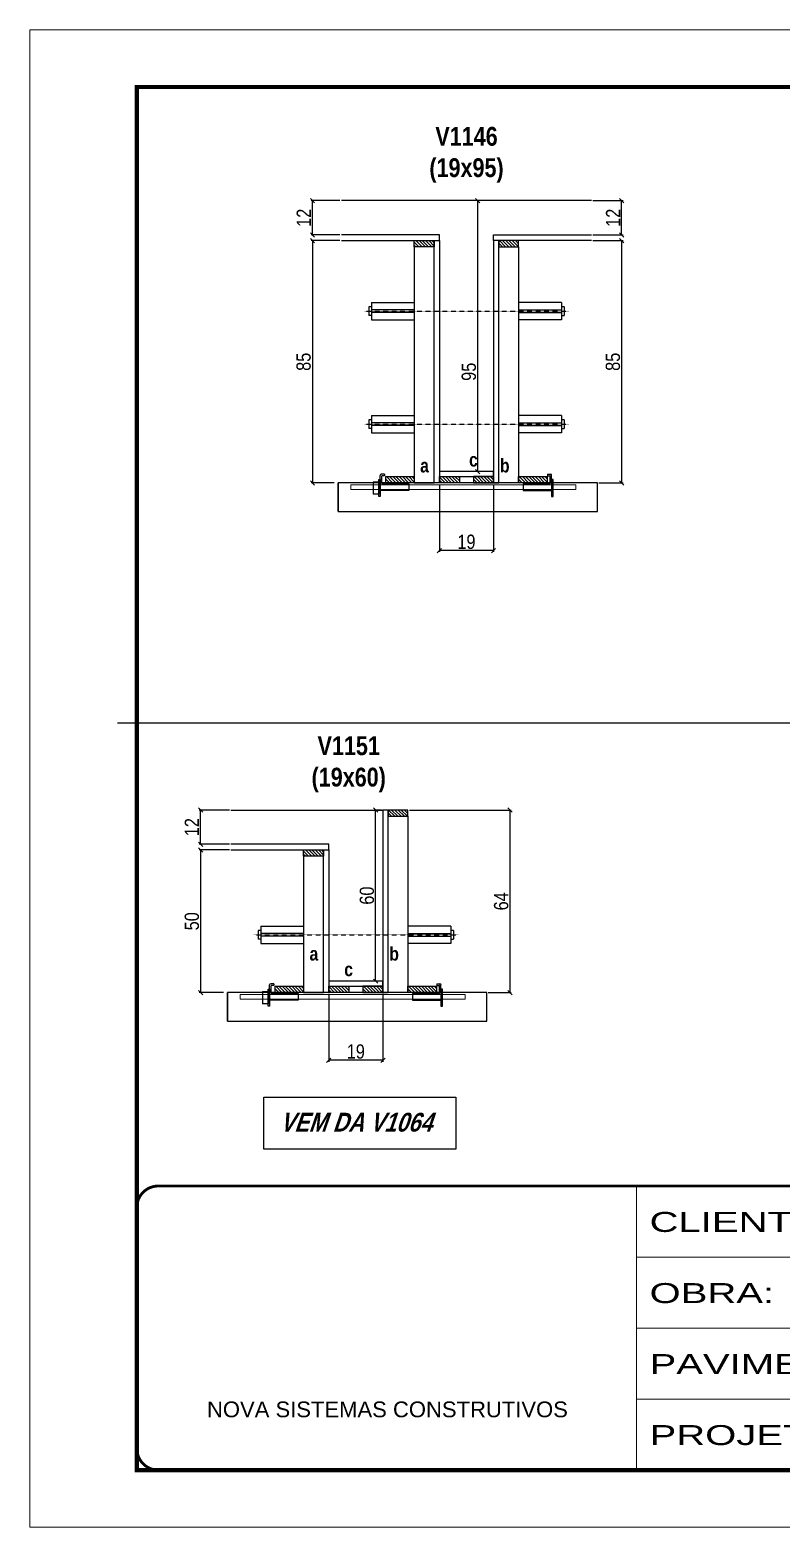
# Model space of a CAD drawing. Extents: x 3309 to 9563, y -2522 to 14608.
# Drawn here: x 4908 to 5435, y 5518 to 6568 of the extents above; entities that cross this region are included whole.
import ezdxf

# ---------------------------------------------------------------- set-up
doc = ezdxf.new("R2010")
doc.units = 0
for name, pattern in [('CONTINUO', [0]), ('DASHED', [0.75, 0.5, -0.25]), ('HIDDEN', [0.375, 0.25, -0.125])]:
    doc.linetypes.add(name, pattern=pattern)
for name, color, linetype in [('barrote', 251, 'Continuous'), ('COTA', 241, 'Continuous'), ('detalhes', 4, 'Continuous'), ('NOMENCLATURA', 7, 'Continuous'), ('Painéis', 200, 'Continuous'), ('presilha', 1, 'Continuous'), ('SARR_2.2x10', 60, 'Continuous'), ('SARR_2.2x7', 40, 'Continuous'), ('SARR_3.5x7', 81, 'Continuous'), ('TENSOR', 3, 'Continuous')]:
    doc.layers.add(name, color=color, linetype=linetype)
for name, color, linetype, lineweight in [('CONCRETO', 251, 'Continuous', 25), ('Folhas', 255, 'Continuous', 9), ('SARRAFO DE PRESSAO', 251, 'DASHED', 9), ('SCO-___-LAJ', 2, 'Continuous', 0)]:
    doc.layers.add(name, color=color, linetype=linetype, lineweight=lineweight)
doc.styles.add('ARIAL', font='arial.ttf')
doc.styles.add('COTA TECNICA 2X', font='techl___.ttf', dxfattribs={"height": 10})
doc.styles.add('TECNICA', font='techb___.ttf', dxfattribs={"height": 10})
doc.styles.add('Tecnologia', font='')
doc.styles.get('Tecnologia').set_extended_font_data('Forgotten Futurist')
doc.dimstyles.new('SECAO', dxfattribs={"dimscale": 0.333333, "dimtxt": 5, "dimasz": 9, "dimexe": 3, "dimexo": 3, "dimgap": 3, "dimtad": 1, "dimdec": 1, "dimlfac": 0.5, "dimzin": 12, "dimdsep": 46, "dimtxsty": 'COTA TECNICA 2X', "dimblk1": 'OBLIQUE', "dimblk2": 'OBLIQUE', "dimsah": 1, "dimcen": 0.9, "dimclrd": 4, "dimclre": 4, "dimclrt": 240, "dimadec": 1, "dimazin": 3, "dimtfac": 1, "dimtdec": 1, "dimtmove": 0, "dimatfit": 3, "dimfxl": 1, "dimtolj": 1, "dimtzin": 12, "dimarcsym": 0})
pattern_1 = [(135, (38353.051, -117619.4622), (-1.122532015, -1.122532015), [])]
pattern_2 = [(135, (38430.6669, -117262.023), (-1.122532015, -1.122532015), [])]

# ---------------------------------------------------------------- blocks, each defined once
blk = doc.blocks.new('9999999999')
at = {"color": 30, "linetype": 'CONTINUO'}
for p, q in [((98564.6, 34230.2), (98564.6, 34429.4)), ((98564.6, 34379.6), (99584, 34379.6)), ((98564.6, 34329.8), (99488, 34329.8)), ((98564.6, 34280), (99488, 34280))]:
    blk.add_line(p, q, dxfattribs=at)
at = {"color": 30, "linetype": 'CONTINUO', "const_width": 2}
blk.add_lwpolyline([(99584, 34230.2), (99584, 34414.4, 0.414214), (99569, 34429.4), (98229, 34429.4, 0.414214), (98214, 34414.4), (98214, 34245.2, 0.414214), (98229, 34230.2), (99584, 34230.2)], format="xyb", dxfattribs=at)
at = {"layer": 'Folhas'}
blk.add_lwpolyline([(98139, 34190.2), (99624, 34190.2), (99624, 35240.2), (98139, 35240.2)], close=True, dxfattribs=at)
at = {"layer": 'Folhas', "color": 30, "const_width": 3}
blk.add_lwpolyline([(98214, 34230.2), (99584, 34230.2), (99584, 35200.2), (98214, 35200.2)], close=True, dxfattribs=at)
at = {"color": 7, "linetype": 'Continuous', "ltscale": 5, "style": 'ARIAL'}
blk.add_text('NOVA SISTEMAS CONSTRUTIVOS', height=11.059, dxfattribs=at).set_placement((98263.2, 34267.2))
at = {"layer": 'Folhas', "color": 7, "style": 'Tecnologia', "width": 1.5}
for s, p in [('CLIENTE:', (98573.7, 34397.2)), ('OBRA:', (98573.7, 34347.3)), ('PAVIMENTO:', (98573.7, 34297.5)), ('PROJETO:', (98573.7, 34247.7))]:
    blk.add_text(s, height=14, dxfattribs=at).set_placement(p)
blk = doc.blocks.new('_Oblique')
at = {"color": 0, "linetype": 'ByBlock', "lineweight": -2}
blk.add_line((-0.5, -0.5), (0.5, 0.5), dxfattribs=at)
blk = doc.blocks.new('*D1192')
at = {"layer": 'COTA', "color": 4, "lineweight": -2, "transparency": 16777216}
for p, q in [((5117.5, 5891.7), (5117.5, 5844.2)), ((5155.5, 5891.7), (5155.5, 5844.2)), ((5155.5, 5845.2), (5117.5, 5845.2))]:
    blk.add_line(p, q, dxfattribs=at)
at = {"layer": 'Defpoints', "color": 0, "transparency": 16777216}
for p in [(5117.5, 5892.7), (5155.5, 5892.7), (5117.5, 5845.2)]:
    blk.add_point(p, dxfattribs=at)
at = {"layer": 'COTA', "color": 4, "lineweight": -2, "transparency": 16777216, "xscale": 3, "yscale": 3, "zscale": 3, "rotation": 180}
blk.add_blockref('_Oblique', (5117.5, 5845.2), dxfattribs=at)
at = {"layer": 'COTA', "color": 4, "lineweight": -2, "transparency": 16777216, "xscale": 3, "yscale": 3, "zscale": 3}
blk.add_blockref('_Oblique', (5155.5, 5845.2), dxfattribs=at)
at = {"layer": 'COTA', "color": 240, "transparency": 16777216, "insert": (5136.5, 5851.3), "char_height": 10, "attachment_point": 5, "style": 'COTA TECNICA 2X'}
blk.add_mtext('\\A1;19', dxfattribs=at)
blk = doc.blocks.new('PRESILHA METÁLICA 1')
at = {"layer": 'presilha'}
for p, q in [((7.5, 10.6), (7.5, 19.9)), ((12, 21), (8.6, 21)), ((9, 11.6), (9, 18.9)), ((12, 19.5), (9.6, 19.5)), ((12, 21), (12, 19.5)), ((0, 13), (6, 13)), ((0, 13), (0, 0)), ((6, 0), (0, 0)), ((6, 15.5), (7.5, 15.5)), ((6, -2.5), (6, 15.5)), ((6, 13), (6, 0)), ((7.5, 15.5), (7.5, -2.5)), ((37.5, 4.1), (7.5, 4.1)), ((37.5, 11), (9.6, 11)), ((37.5, 11), (37.5, 4.1)), ((7.5, -2.5), (6, -2.5))]:
    blk.add_line(p, q, dxfattribs=at)
for centre, radius, start, end in [((8.6, 19.9), 1.14, 90, 180), ((9.6, 18.9), 0.57, 90, 180), ((9.6, 11.6), 0.57, 180, 270)]:
    blk.add_arc(centre, radius, start, end, dxfattribs=at)
blk = doc.blocks.new('PRESILHA METÁLICA 2')
at = {"layer": 'presilha'}
for p, q in [((-5.2, 23.5), (-5.2, 22)), ((-5.2, 23.5), (-1.9, 23.5)), ((-5.2, 22), (-2.8, 22)), ((-2.2, 14.1), (-2.2, 21.4)), ((0.8, 18), (-0.8, 18)), ((-0.8, 18), (-0.8, 0)), ((-0.8, 14.6), (-0.8, 22.4)), ((0.8, 0), (0.8, 18)), ((-30.8, 13.5), (-30.8, 6.6)), ((-30.8, 13.5), (-2.8, 13.5)), ((-30.8, 6.6), (-0.8, 6.6)), ((-0.8, 0), (0.8, 0))]:
    blk.add_line(p, q, dxfattribs=at)
for centre, radius, start, end in [((-2.8, 21.4), 0.57, 0, 90), ((-1.9, 22.4), 1.14, 0, 90), ((-2.8, 14.1), 0.57, 270, 0)]:
    blk.add_arc(centre, radius, start, end, dxfattribs=at)
blk = doc.blocks.new('*D1193')
at = {"layer": 'COTA', "color": 4, "lineweight": -2, "transparency": 16777216}
for p, q in [((5174.1, 6020.7), (5245.6, 6020.7)), ((5244.6, 6020.7), (5244.6, 5892.7)), ((5229.3, 5892.7), (5245.6, 5892.7))]:
    blk.add_line(p, q, dxfattribs=at)
at = {"layer": 'Defpoints', "color": 0, "transparency": 16777216}
for p in [(5173.1, 6020.7), (5228.3, 5892.7), (5244.6, 5892.7)]:
    blk.add_point(p, dxfattribs=at)
at = {"layer": 'COTA', "color": 4, "lineweight": -2, "transparency": 16777216, "xscale": 3, "yscale": 3, "zscale": 3}
for p, rotation in [((5244.6, 6020.7), 90), ((5244.6, 5892.7), 270)]:
    blk.add_blockref('_Oblique', p, dxfattribs=dict(at, rotation=rotation))
at = {"layer": 'COTA', "color": 240, "transparency": 16777216, "insert": (5238.5, 5956.7), "char_height": 10, "attachment_point": 5, "rotation": 90, "style": 'COTA TECNICA 2X'}
blk.add_mtext('\\A1;64', dxfattribs=at)
blk = doc.blocks.new('*D1194')
at = {"layer": 'COTA', "color": 4, "lineweight": -2, "transparency": 16777216}
for p, q in [((5047.8, 5992.7), (5026.6, 5992.7)), ((5027.6, 5992.7), (5027.6, 5892.7)), ((5043.7, 5892.7), (5026.6, 5892.7))]:
    blk.add_line(p, q, dxfattribs=at)
at = {"layer": 'Defpoints', "color": 0, "transparency": 16777216}
for p in [(5048.8, 5992.7), (5027.6, 5892.7), (5044.7, 5892.7)]:
    blk.add_point(p, dxfattribs=at)
at = {"layer": 'COTA', "color": 4, "lineweight": -2, "transparency": 16777216, "xscale": 3, "yscale": 3, "zscale": 3}
for p, rotation in [((5027.6, 5992.7), 90), ((5027.6, 5892.7), 270)]:
    blk.add_blockref('_Oblique', p, dxfattribs=dict(at, rotation=rotation))
at = {"layer": 'COTA', "color": 240, "transparency": 16777216, "insert": (5021.5, 5942.7), "char_height": 10, "attachment_point": 5, "rotation": 90, "style": 'COTA TECNICA 2X'}
blk.add_mtext('\\A1;50', dxfattribs=at)
blk = doc.blocks.new('*D1195')
at = {"layer": 'COTA', "color": 4, "lineweight": -2, "transparency": 16777216}
for p, q in [((5154.5, 6020.7), (5149.4, 6020.7)), ((5150.4, 5900.7), (5150.4, 6020.7)), ((5154.5, 5900.7), (5149.4, 5900.7))]:
    blk.add_line(p, q, dxfattribs=at)
at = {"layer": 'Defpoints', "color": 0, "transparency": 16777216}
for p in [(5150.4, 6020.7), (5155.5, 6020.7), (5155.5, 5900.7)]:
    blk.add_point(p, dxfattribs=at)
at = {"layer": 'COTA', "color": 4, "lineweight": -2, "transparency": 16777216, "xscale": 3, "yscale": 3, "zscale": 3}
for p, rotation in [((5150.4, 6020.7), 90), ((5150.4, 5900.7), 270)]:
    blk.add_blockref('_Oblique', p, dxfattribs=dict(at, rotation=rotation))
at = {"layer": 'COTA', "color": 240, "transparency": 16777216, "insert": (5144.3, 5960.7), "char_height": 10, "attachment_point": 5, "rotation": 90, "style": 'COTA TECNICA 2X'}
blk.add_mtext('\\A1;60', dxfattribs=at)
blk = doc.blocks.new('*D1196')
at = {"layer": 'COTA', "color": 4, "lineweight": -2, "transparency": 16777216}
for p, q in [((5047.8, 6020.7), (5026.6, 6020.7)), ((5027.6, 5996.7), (5027.6, 6020.7)), ((5047.8, 5996.7), (5026.6, 5996.7))]:
    blk.add_line(p, q, dxfattribs=at)
at = {"layer": 'Defpoints', "color": 0, "transparency": 16777216}
for p in [(5027.6, 6020.7), (5048.8, 6020.7), (5048.8, 5996.7)]:
    blk.add_point(p, dxfattribs=at)
at = {"layer": 'COTA', "color": 4, "lineweight": -2, "transparency": 16777216, "xscale": 3, "yscale": 3, "zscale": 3}
for p, rotation in [((5027.6, 6020.7), 90), ((5027.6, 5996.7), 270)]:
    blk.add_blockref('_Oblique', p, dxfattribs=dict(at, rotation=rotation))
at = {"layer": 'COTA', "color": 240, "transparency": 16777216, "insert": (5021.5, 6008.7), "char_height": 10, "attachment_point": 5, "rotation": 90, "style": 'COTA TECNICA 2X'}
blk.add_mtext('\\A1;12', dxfattribs=at)
blk = doc.blocks.new('*D3114')
at = {"layer": 'COTA', "color": 4, "lineweight": -2, "transparency": 16777216}
for p, q in [((5195.1, 6249.1), (5195.1, 6201.7)), ((5233.1, 6249.1), (5233.1, 6201.7)), ((5233.1, 6202.7), (5195.1, 6202.7))]:
    blk.add_line(p, q, dxfattribs=at)
at = {"layer": 'Defpoints', "color": 0, "transparency": 16777216}
for p in [(5195.1, 6250.1), (5233.1, 6250.1), (5195.1, 6202.7)]:
    blk.add_point(p, dxfattribs=at)
at = {"layer": 'COTA', "color": 4, "lineweight": -2, "transparency": 16777216, "xscale": 3, "yscale": 3, "zscale": 3, "rotation": 180}
blk.add_blockref('_Oblique', (5195.1, 6202.7), dxfattribs=at)
at = {"layer": 'COTA', "color": 4, "lineweight": -2, "transparency": 16777216, "xscale": 3, "yscale": 3, "zscale": 3}
blk.add_blockref('_Oblique', (5233.1, 6202.7), dxfattribs=at)
at = {"layer": 'COTA', "color": 240, "transparency": 16777216, "insert": (5214.1, 6208.8), "char_height": 10, "attachment_point": 5, "style": 'COTA TECNICA 2X'}
blk.add_mtext('\\A1;19', dxfattribs=at)
blk = doc.blocks.new('*D3115')
at = {"layer": 'COTA', "color": 4, "lineweight": -2, "transparency": 16777216}
for p, q in [((5125.4, 6420.1), (5105.1, 6420.1)), ((5106.1, 6420.1), (5106.1, 6250.1)), ((5121.3, 6250.1), (5105.1, 6250.1))]:
    blk.add_line(p, q, dxfattribs=at)
at = {"layer": 'Defpoints', "color": 0, "transparency": 16777216}
for p in [(5126.4, 6420.1), (5106.1, 6250.1), (5122.3, 6250.1)]:
    blk.add_point(p, dxfattribs=at)
at = {"layer": 'COTA', "color": 4, "lineweight": -2, "transparency": 16777216, "xscale": 3, "yscale": 3, "zscale": 3}
for p, rotation in [((5106.1, 6420.1), 90), ((5106.1, 6250.1), 270)]:
    blk.add_blockref('_Oblique', p, dxfattribs=dict(at, rotation=rotation))
at = {"layer": 'COTA', "color": 240, "transparency": 16777216, "insert": (5099.9, 6335.1), "char_height": 10, "attachment_point": 5, "rotation": 90, "style": 'COTA TECNICA 2X'}
blk.add_mtext('\\A1;85', dxfattribs=at)
blk = doc.blocks.new('*D3116')
at = {"layer": 'COTA', "color": 4, "lineweight": -2, "transparency": 16777216}
for p, q in [((5302.8, 6420.1), (5324, 6420.1)), ((5323, 6420.1), (5323, 6250.1)), ((5306.9, 6250.1), (5324, 6250.1))]:
    blk.add_line(p, q, dxfattribs=at)
at = {"layer": 'Defpoints', "color": 0, "transparency": 16777216}
for p in [(5301.8, 6420.1), (5305.9, 6250.1), (5323, 6250.1)]:
    blk.add_point(p, dxfattribs=at)
at = {"layer": 'COTA', "color": 4, "lineweight": -2, "transparency": 16777216, "xscale": 3, "yscale": 3, "zscale": 3}
for p, rotation in [((5323, 6420.1), 90), ((5323, 6250.1), 270)]:
    blk.add_blockref('_Oblique', p, dxfattribs=dict(at, rotation=rotation))
at = {"layer": 'COTA', "color": 240, "transparency": 16777216, "insert": (5316.9, 6335.1), "char_height": 10, "attachment_point": 5, "rotation": 90, "style": 'COTA TECNICA 2X'}
blk.add_mtext('\\A1;85', dxfattribs=at)
blk = doc.blocks.new('*D3117')
at = {"layer": 'COTA', "color": 4, "lineweight": -2, "transparency": 16777216}
for p, q in [((5232.1, 6448.1), (5221, 6448.1)), ((5222, 6258.1), (5222, 6448.1)), ((5232.1, 6258.1), (5221, 6258.1))]:
    blk.add_line(p, q, dxfattribs=at)
at = {"layer": 'Defpoints', "color": 0, "transparency": 16777216}
for p in [(5222, 6448.1), (5233.1, 6448.1), (5233.1, 6258.1)]:
    blk.add_point(p, dxfattribs=at)
at = {"layer": 'COTA', "color": 4, "lineweight": -2, "transparency": 16777216, "xscale": 3, "yscale": 3, "zscale": 3}
for p, rotation in [((5222, 6448.1), 90), ((5222, 6258.1), 270)]:
    blk.add_blockref('_Oblique', p, dxfattribs=dict(at, rotation=rotation))
at = {"layer": 'COTA', "color": 240, "transparency": 16777216, "insert": (5215.8, 6328.1), "char_height": 10, "attachment_point": 5, "rotation": 90, "style": 'COTA TECNICA 2X'}
blk.add_mtext('\\A1;95', dxfattribs=at)
blk = doc.blocks.new('*D3118')
at = {"layer": 'COTA', "color": 4, "lineweight": -2, "transparency": 16777216}
for p, q in [((5302.8, 6448.1), (5324, 6448.1)), ((5323, 6424.1), (5323, 6448.1)), ((5302.8, 6424.1), (5324, 6424.1))]:
    blk.add_line(p, q, dxfattribs=at)
at = {"layer": 'Defpoints', "color": 0, "transparency": 16777216}
for p in [(5301.8, 6448.1), (5323, 6448.1), (5301.8, 6424.1)]:
    blk.add_point(p, dxfattribs=at)
at = {"layer": 'COTA', "color": 4, "lineweight": -2, "transparency": 16777216, "xscale": 3, "yscale": 3, "zscale": 3}
for p, rotation in [((5323, 6448.1), 90), ((5323, 6424.1), 270)]:
    blk.add_blockref('_Oblique', p, dxfattribs=dict(at, rotation=rotation))
at = {"layer": 'COTA', "color": 240, "transparency": 16777216, "insert": (5317, 6436.1), "char_height": 10, "attachment_point": 5, "rotation": 90, "style": 'COTA TECNICA 2X'}
blk.add_mtext('\\A1;12', dxfattribs=at)
blk = doc.blocks.new('*D3119')
at = {"layer": 'COTA', "color": 4, "lineweight": -2, "transparency": 16777216}
for p, q in [((5125.4, 6448.1), (5105.1, 6448.1)), ((5106.1, 6424.1), (5106.1, 6448.1)), ((5125.4, 6424.1), (5105.1, 6424.1))]:
    blk.add_line(p, q, dxfattribs=at)
at = {"layer": 'Defpoints', "color": 0, "transparency": 16777216}
for p in [(5106.1, 6448.1), (5126.4, 6448.1), (5126.4, 6424.1)]:
    blk.add_point(p, dxfattribs=at)
at = {"layer": 'COTA', "color": 4, "lineweight": -2, "transparency": 16777216, "xscale": 3, "yscale": 3, "zscale": 3}
for p, rotation in [((5106.1, 6448.1), 90), ((5106.1, 6424.1), 270)]:
    blk.add_blockref('_Oblique', p, dxfattribs=dict(at, rotation=rotation))
at = {"layer": 'COTA', "color": 240, "transparency": 16777216, "insert": (5100, 6436.1), "char_height": 10, "attachment_point": 5, "rotation": 90, "style": 'COTA TECNICA 2X'}
blk.add_mtext('\\A1;12', dxfattribs=at)

msp = doc.modelspace()

# ---------------------------------------------------------------- hatches: boundary and pattern name
at = {"layer": 'SARR_2.2x10'}
h = msp.add_hatch(dxfattribs=at)
h.set_pattern_fill('ANSI31', color=256, scale=0.5, angle=90)
h.set_pattern_definition([(135, (38351.0669, -117262.023), (-1.122532015, -1.122532015), [])])
h.paths.add_polyline_path([(5157.53, 6254.55), (5157.53, 6250.15), (5177.53, 6250.15), (5177.53, 6254.55)])
h = msp.add_hatch(dxfattribs=at)
h.set_pattern_fill('ANSI31', color=256, scale=0.5, angle=90)
h.set_pattern_definition([(135, (38444.2669, -117262.023), (-1.122532015, -1.122532015), [])])
h.paths.add_polyline_path([(5250.73, 6254.55), (5250.73, 6250.15), (5270.73, 6250.15), (5270.73, 6254.55)])
h = msp.add_hatch(dxfattribs=at)
h.set_pattern_fill('ANSI31', color=256, scale=0.5, angle=90)
h.set_pattern_definition([(135, (38273.451, -117619.4622), (-1.122532015, -1.122532015), [])])
h.paths.add_polyline_path([(5079.91, 5897.11), (5079.91, 5892.71), (5099.91, 5892.71), (5099.91, 5897.11)])
h = msp.add_hatch(dxfattribs=at)
h.set_pattern_fill('ANSI31', color=256, scale=0.5, angle=90)
h.set_pattern_definition([(135, (38366.651, -117619.4622), (-1.122532015, -1.122532015), [])])
h.paths.add_polyline_path([(5173.11, 5897.11), (5173.11, 5892.71), (5193.11, 5892.71), (5193.11, 5897.11)])
at = {"layer": 'SARR_2.2x7'}
h = msp.add_hatch(dxfattribs=at)
h.set_pattern_fill('ANSI31', color=256, scale=0.5, angle=90)
h.set_pattern_definition([(135, (38365.0669, -117096.423), (-1.122532015, -1.122532015), [])])
h.paths.add_polyline_path([(5191.53, 6420.15), (5191.53, 6415.75), (5177.53, 6415.75), (5177.53, 6420.15)])
h = msp.add_hatch(dxfattribs=at)
h.set_pattern_fill('ANSI31', color=256, scale=0.5, angle=90)
h.set_pattern_definition([(135, (38345.0669, -117096.423), (-1.122532015, -1.122532015), [])])
h.paths.add_polyline_path([(5236.73, 6420.15), (5236.73, 6415.75), (5250.73, 6415.75), (5250.73, 6420.15)])
h = msp.add_hatch(dxfattribs=at)
h.set_pattern_fill('ANSI31', color=256, scale=0.5, angle=90)
h.set_pattern_definition(pattern_2)
h.paths.add_polyline_path([(5209.13, 6250.15), (5209.13, 6254.55), (5195.13, 6254.55), (5195.13, 6250.15)])
h = msp.add_hatch(dxfattribs=at)
h.set_pattern_fill('ANSI31', color=256, scale=0.5, angle=90)
h.set_pattern_definition(pattern_2)
h.paths.add_polyline_path([(5219.13, 6254.55), (5219.13, 6250.15), (5233.13, 6250.15), (5233.13, 6254.55)])
h = msp.add_hatch(dxfattribs=at)
h.set_pattern_fill('ANSI31', color=256, scale=0.5, angle=90)
h.set_pattern_definition([(135, (38287.451, -117495.8622), (-1.122532015, -1.122532015), [])])
h.paths.add_polyline_path([(5159.11, 6020.71), (5159.11, 6016.31), (5173.11, 6016.31), (5173.11, 6020.71)])
h = msp.add_hatch(dxfattribs=at)
h.set_pattern_fill('ANSI31', color=256, scale=0.5, angle=90)
h.set_pattern_definition([(135, (38267.451, -117523.8622), (-1.122532015, -1.122532015), [])])
h.paths.add_polyline_path([(5113.91, 5992.71), (5113.91, 5988.31), (5099.91, 5988.31), (5099.91, 5992.71)])
h = msp.add_hatch(dxfattribs=at)
h.set_pattern_fill('ANSI31', color=256, scale=0.5, angle=90)
h.set_pattern_definition(pattern_1)
h.paths.add_polyline_path([(5131.51, 5892.71), (5131.51, 5897.11), (5117.51, 5897.11), (5117.51, 5892.71)])
h = msp.add_hatch(dxfattribs=at)
h.set_pattern_fill('ANSI31', color=256, scale=0.5, angle=90)
h.set_pattern_definition(pattern_1)
h.paths.add_polyline_path([(5141.51, 5897.11), (5141.51, 5892.71), (5155.51, 5892.71), (5155.51, 5897.11)])

# ---------------------------------------------------------------- linework, layer by layer
at = {"ltscale": 3}
for p, q in [((5145.53, 6373.57), (5145.53, 6367.57)), ((5147.53, 6373.57), (5145.53, 6373.57)), ((5147.53, 6376.57), (5147.53, 6364.57)), ((5147.53, 6376.57), (5177.53, 6376.57)), ((5280.73, 6376.57), (5250.73, 6376.57)), ((5280.73, 6376.57), (5280.73, 6364.57)), ((5282.73, 6373.57), (5280.73, 6373.57)), ((5282.73, 6373.57), (5282.73, 6367.57)), ((5147.53, 6367.57), (5145.53, 6367.57)), ((5177.53, 6371.57), (5147.53, 6371.57)), ((5177.53, 6369.57), (5147.53, 6369.57)), ((5147.53, 6364.57), (5177.53, 6364.57)), ((5250.73, 6371.57), (5280.73, 6371.57)), ((5250.73, 6369.57), (5280.73, 6369.57)), ((5280.73, 6364.57), (5250.73, 6364.57)), ((5280.73, 6367.57), (5282.73, 6367.57)), ((5145.53, 6294.32), (5145.53, 6288.32)), ((5147.53, 6294.32), (5145.53, 6294.32)), ((5147.53, 6297.32), (5147.53, 6285.32)), ((5147.53, 6297.32), (5177.53, 6297.32)), ((5177.53, 6292.32), (5147.53, 6292.32)), ((5177.53, 6290.32), (5147.53, 6290.32)), ((5280.73, 6297.32), (5250.73, 6297.32)), ((5250.73, 6292.32), (5280.73, 6292.32)), ((5250.73, 6290.32), (5280.73, 6290.32)), ((5280.73, 6297.32), (5280.73, 6285.32)), ((5282.73, 6294.32), (5280.73, 6294.32)), ((5282.73, 6294.32), (5282.73, 6288.32)), ((5147.53, 6288.32), (5145.53, 6288.32)), ((5147.53, 6285.32), (5177.53, 6285.32)), ((5280.73, 6285.32), (5250.73, 6285.32)), ((5280.73, 6288.32), (5282.73, 6288.32)), ((5067.91, 5936.16), (5067.91, 5930.16)), ((5069.91, 5936.16), (5067.91, 5936.16)), ((5069.91, 5939.16), (5069.91, 5927.16)), ((5069.91, 5939.16), (5099.91, 5939.16)), ((5099.91, 5934.16), (5069.91, 5934.16)), ((5203.11, 5939.16), (5173.11, 5939.16)), ((5173.11, 5934.16), (5203.11, 5934.16)), ((5203.11, 5939.16), (5203.11, 5927.16)), ((5205.11, 5936.16), (5203.11, 5936.16)), ((5205.11, 5936.16), (5205.11, 5930.16)), ((5069.91, 5930.16), (5067.91, 5930.16)), ((5099.91, 5932.16), (5069.91, 5932.16)), ((5069.91, 5927.16), (5099.91, 5927.16)), ((5173.11, 5932.16), (5203.11, 5932.16)), ((5203.11, 5927.16), (5173.11, 5927.16)), ((5203.11, 5930.16), (5205.11, 5930.16))]:
    msp.add_line(p, q, dxfattribs=at)
at = {"layer": 'barrote'}
for points in [[(5124.07, 6230.15), (5305.99, 6230.15), (5305.99, 6250.15), (5124.07, 6250.15)], [(5046.46, 5872.71), (5228.37, 5872.71), (5228.37, 5892.71), (5046.46, 5892.71)]]:
    msp.add_lwpolyline(points, close=True, dxfattribs=at)
at = {"layer": 'CONCRETO', "linetype": 'Continuous'}
for p, q in [((5301.83, 6448.15), (5126.43, 6448.15)), ((5048.81, 6020.71), (5155.51, 6020.71))]:
    msp.add_line(p, q, dxfattribs=at)
at = {"layer": 'COTA'}
msp.add_line((4969.37, 6081.99), (6339.37, 6081.99), dxfattribs=at)
at = {"layer": 'detalhes', "color": 250}
for p, q in [((5124.07, 6230.15), (5124.07, 6250.15)), ((5046.46, 5872.71), (5046.46, 5892.71))]:
    msp.add_line(p, q, dxfattribs=at)
at = {"layer": 'NOMENCLATURA', "elevation": 0}
msp.add_lwpolyline([(5072.08, 5819.35), (5206.61, 5819.35), (5206.61, 5782.89), (5072.08, 5782.89)], close=True, dxfattribs=at)
at = {"layer": 'Painéis', "linetype": 'Continuous', "elevation": 0}
for points in [[(5126.43, 6420.15), (5195.13, 6420.15), (5195.13, 6424.15), (5126.43, 6424.15)], [(5301.83, 6420.15), (5233.13, 6420.15), (5233.13, 6424.15), (5301.83, 6424.15)], [(5048.81, 5992.71), (5117.51, 5992.71), (5117.51, 5996.71), (5048.81, 5996.71)]]:
    msp.add_lwpolyline(points, dxfattribs=at)
at = {"layer": 'Painéis', "linetype": 'Continuous'}
for points in [[(5191.53, 6250.15), (5191.53, 6420.15), (5195.13, 6420.15), (5195.13, 6250.15)], [(5236.73, 6250.15), (5236.73, 6420.15), (5233.13, 6420.15), (5233.13, 6250.15)], [(5233.13, 6258.15), (5195.13, 6258.15), (5195.13, 6254.55), (5233.13, 6254.55)], [(5159.11, 5892.71), (5159.11, 6020.71), (5155.51, 6020.71), (5155.51, 5892.71)], [(5113.91, 5892.71), (5113.91, 5992.71), (5117.51, 5992.71), (5117.51, 5892.71)], [(5155.51, 5900.71), (5117.51, 5900.71), (5117.51, 5897.11), (5155.51, 5897.11)]]:
    msp.add_lwpolyline(points, close=True, dxfattribs=at)
at = {"layer": 'SARR_2.2x10'}
for points in [[(5157.53, 6254.55), (5177.53, 6254.55), (5177.53, 6250.15), (5157.53, 6250.15)], [(5250.73, 6254.55), (5270.73, 6254.55), (5270.73, 6250.15), (5250.73, 6250.15)], [(5079.91, 5897.11), (5099.91, 5897.11), (5099.91, 5892.71), (5079.91, 5892.71)], [(5173.11, 5897.11), (5193.11, 5897.11), (5193.11, 5892.71), (5173.11, 5892.71)]]:
    msp.add_lwpolyline(points, close=True, dxfattribs=at)
at = {"layer": 'SARR_2.2x7', "elevation": 0}
for points in [[(5177.53, 6420.15), (5191.53, 6420.15), (5191.53, 6415.75), (5177.53, 6415.75)], [(5250.73, 6420.15), (5236.73, 6420.15), (5236.73, 6415.75), (5250.73, 6415.75)], [(5173.11, 6020.71), (5159.11, 6020.71), (5159.11, 6016.31), (5173.11, 6016.31)], [(5099.91, 5992.71), (5113.91, 5992.71), (5113.91, 5988.31), (5099.91, 5988.31)]]:
    msp.add_lwpolyline(points, close=True, dxfattribs=at)
at = {"layer": 'SARR_2.2x7'}
for points in [[(5195.13, 6254.55), (5209.13, 6254.55), (5209.13, 6250.15), (5195.13, 6250.15)], [(5233.13, 6254.55), (5219.13, 6254.55), (5219.13, 6250.15), (5233.13, 6250.15)], [(5117.51, 5897.11), (5131.51, 5897.11), (5131.51, 5892.71), (5117.51, 5892.71)], [(5155.51, 5897.11), (5141.51, 5897.11), (5141.51, 5892.71), (5155.51, 5892.71)]]:
    msp.add_lwpolyline(points, close=True, dxfattribs=at)
at = {"layer": 'SARR_3.5x7'}
for points in [[(5191.53, 6415.75), (5177.53, 6415.75), (5177.53, 6250.15), (5191.53, 6250.15)], [(5236.73, 6415.75), (5250.73, 6415.75), (5250.73, 6250.15), (5236.73, 6250.15)], [(5159.11, 6016.31), (5173.11, 6016.31), (5173.11, 5892.71), (5159.11, 5892.71)], [(5113.91, 5988.31), (5099.91, 5988.31), (5099.91, 5892.71), (5113.91, 5892.71)]]:
    msp.add_lwpolyline(points, close=True, dxfattribs=at)
at = {"layer": 'SCO-___-LAJ', "color": 1}
for points in [[(5133.08, 6248.81), (5290.91, 6248.81), (5290.91, 6245.61), (5133.08, 6245.61)], [(5055.46, 5891.37), (5213.29, 5891.37), (5213.29, 5888.17), (5055.46, 5888.17)]]:
    msp.add_lwpolyline(points, close=True, dxfattribs=at)
at = {"layer": 'TENSOR', "linetype": 'HIDDEN', "ltscale": 0.5}
for p, q in [((5142.53, 6370.57), (5286.03, 6370.57)), ((5142.53, 6291.32), (5286.03, 6291.32)), ((5064.91, 5933.16), (5208.42, 5933.16))]:
    msp.add_line(p, q, dxfattribs=at)

# ---------------------------------------------------------------- block references
at = {"layer": 'presilha', "xscale": 0.6666666666666666, "yscale": 0.6666666666666666, "zscale": 0.6666666666666666}
for name, p in [('PRESILHA METÁLICA 1', (5148.66, 6242.18)), ('PRESILHA METÁLICA 2', (5274.41, 6240.51)), ('PRESILHA METÁLICA 1', (5071.04, 5884.74)), ('PRESILHA METÁLICA 2', (5196.79, 5883.07))]:
    msp.add_blockref(name, p, dxfattribs=at)
at = {"layer": 'SARRAFO DE PRESSAO', "color": 6, "linetype": 'ByBlock'}
msp.add_blockref('9999999999', (-93231.11, -28672.37), dxfattribs=at)

# ---------------------------------------------------------------- texts
at = {"layer": 'detalhes', "style": 'TECNICA'}
for s, p in [('c', (5215.95, 6261.62)), ('a', (5181.65, 6257.51)), ('b', (5237.63, 6257.5)), ('a', (5104.04, 5915.15)), ('b', (5160.01, 5915.13)), ('c', (5128.4, 5904.18))]:
    msp.add_text(s, height=9.6, dxfattribs=at).set_placement(p)
at = {"layer": 'NOMENCLATURA', "char_height": 13.2, "attachment_point": 2, "style": 'TECNICA'}
for s, insert in [('V1146\\P(19x95)', (5214.16, 6499.84)), ('V1151\\P(19x60)', (5131.51, 6072.4))]:
    msp.add_mtext_dynamic_manual_height_columns(s, width=300.2766, gutter_width=1, heights=[0], dxfattribs=dict(at, insert=insert))
at = {"layer": 'NOMENCLATURA', "insert": (5136.51, 5808.38), "char_height": 13.2, "width": 300.2766, "attachment_point": 2, "style": 'TECNICA'}
msp.add_mtext('{\\Q19;VEM DA V1064}', dxfattribs=at)

# ---------------------------------------------------------------- dimensions: what is measured, and where the dimension line sits
at = {"layer": 'COTA'}
for base, p1, p2, picture, middle in [((5106.08, 6448.15), (5126.43, 6424.15), (5126.43, 6448.15), '*D3119', (5100.02, 6436.15)), ((5323.05, 6448.15), (5301.83, 6424.15), (5301.83, 6448.15), '*D3118', (5316.99, 6436.15)), ((5106.08, 6250.15, 0), (5126.43, 6420.15), (5122.32, 6250.15, 0), '*D3115', (5099.95, 6335.15, 0)), ((5323.05, 6250.15, 0), (5301.83, 6420.15), (5305.94, 6250.15, 0), '*D3116', (5316.91, 6335.15, 0)), ((5027.59, 6020.71), (5048.81, 5996.71), (5048.81, 6020.71), '*D1196', (5021.54, 6008.71)), ((5150.44, 6020.71), (5155.51, 5900.71), (5155.51, 6020.71), '*D1195', (5144.34, 5960.71)), ((5244.56, 5892.71, 0), (5173.11, 6020.71), (5228.33, 5892.71, 0), '*D1193', (5238.46, 5956.71, 0)), ((5027.59, 5892.71, 0), (5048.81, 5992.71), (5044.7, 5892.71, 0), '*D1194', (5021.48, 5942.71, 0))]:
    dim = msp.add_linear_dim(base=base, p1=p1, p2=p2, angle=90, dimstyle='SECAO', dxfattribs=at)
    dim.commit()
    dim.dimension.update_dxf_attribs({"geometry": picture, "text_midpoint": middle})
for base, p1, p2, angle, picture, middle in [((5221.95, 6448.15), (5233.13, 6258.15), (5233.13, 6448.15), 90, '*D3117', (5221.95, 6328.15)), ((5195.13, 6202.67), (5233.13, 6250.15), (5195.13, 6250.15), 180, '*D3114', (5214.13, 6202.67)), ((5117.51, 5845.24), (5155.51, 5892.71), (5117.51, 5892.71), 180, '*D1192', (5136.51, 5845.24))]:
    dim = msp.add_linear_dim(base=base, p1=p1, p2=p2, angle=angle, dimstyle='SECAO', dxfattribs=at)
    dim.commit()
    dim.dimension.update_dxf_attribs({"geometry": picture, "text_midpoint": middle, "dimtype": 160})

doc.saveas('drawing.dxf')
